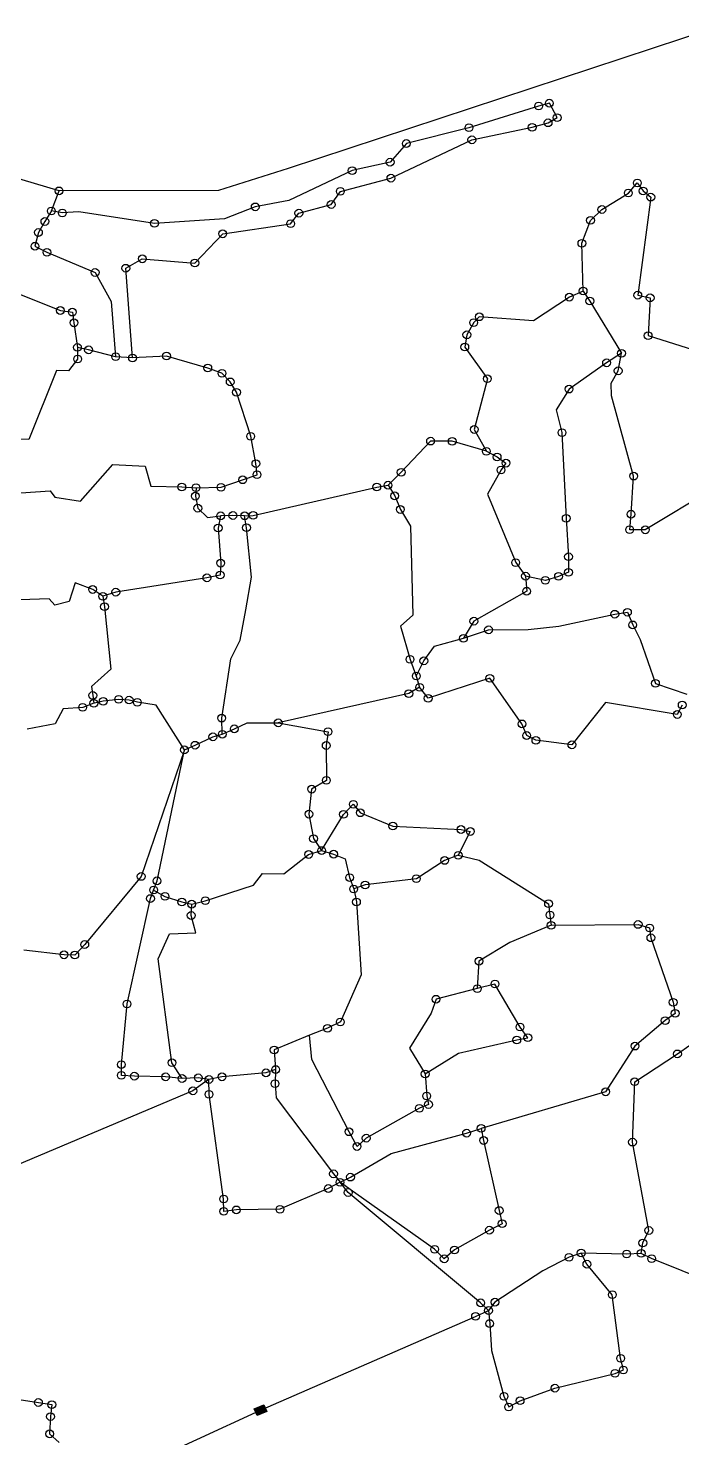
# Model space of a CAD drawing. Header units: metres. Extents: x 260291 to 263275, y 2164777 to 2168005.
# Drawn here: x 261151 to 261575, y 2167058 to 2167973 of the extents above; entities that cross this region are included whole.
import ezdxf

# ---------------------------------------------------------------- set-up
doc = ezdxf.new("R2010")
doc.units = ezdxf.units.M
for name, color, linetype in [('POLY_PARCEL', 6, 'Continuous'), ('SYM_STONE', 1, 'Continuous'), ('V_BOUND_LINE', 7, 'Continuous')]:
    doc.layers.add(name, color=color, linetype=linetype)

msp = doc.modelspace()

# ---------------------------------------------------------------- hatches: boundary and pattern name
msp.add_hatch(color=256).paths.add_polyline_path([(261306.13, 2167075.38), (261304.24, 2167079.72), (261297.95, 2167076.98), (261299.85, 2167072.63)])

# ---------------------------------------------------------------- linework, layer by layer
msp.add_lwpolyline([(261297.95, 2167076.98), (261304.24, 2167079.72), (261306.13, 2167075.38), (261299.85, 2167072.63)], close=True)
at = {"layer": 'POLY_PARCEL'}
for p, q in [((261489.42, 2167924.17), (261482.43, 2167922.3)), ((261494.43, 2167914.81), (261489.42, 2167924.17)), ((261482.43, 2167922.3), (261437.25, 2167908.25)), ((261488.57, 2167911.47), (261494.43, 2167914.81)), ((261437.25, 2167908.25), (261396.64, 2167897.99)), ((261439.11, 2167900.4), (261478.22, 2167908.51)), ((261478.22, 2167908.51), (261488.57, 2167911.47)), ((261396.64, 2167897.99), (261386.1, 2167885.93)), ((261386.6, 2167875.51), (261439.11, 2167900.4)), ((261361.51, 2167880.4), (261320.42, 2167861.05)), ((261386.1, 2167885.93), (261361.51, 2167880.4)), ((261353.84, 2167866.97), (261386.6, 2167875.51)), ((261540.63, 2167865.89), (261546.42, 2167872.39)), ((261546.42, 2167872.39), (261550.21, 2167867.24)), ((261166.39, 2167854.27), (261171.34, 2167867.26)), ((261320.42, 2167861.05), (261298.61, 2167856.89)), ((261347.87, 2167858.43), (261353.84, 2167866.97)), ((261523.44, 2167855.17), (261540.63, 2167865.89)), ((261555.19, 2167863.24), (261546.72, 2167799.58)), ((261550.21, 2167867.24), (261555.19, 2167863.24)), ((261166.39, 2167854.27), (261162.18, 2167847.42)), ((261173.45, 2167852.96), (261166.39, 2167854.27)), ((261184.18, 2167853.59), (261173.45, 2167852.96)), ((261233.24, 2167846.17), (261184.18, 2167853.59)), ((261298.61, 2167856.89), (261278.76, 2167849.23)), ((261321.54, 2167845.99), (261326.9, 2167852.81)), ((261326.9, 2167852.81), (261347.87, 2167858.43)), ((261516.07, 2167848.13), (261523.44, 2167855.17)), ((261162.18, 2167847.42), (261157.98, 2167840.28)), ((261278.76, 2167849.23), (261233.24, 2167846.17)), ((261277.53, 2167839.42), (261321.54, 2167845.99)), ((261510.49, 2167833.26), (261516.07, 2167848.13)), ((261157.98, 2167840.28), (261155.76, 2167831.37)), ((261259.46, 2167820.44), (261277.53, 2167839.42)), ((261511.28, 2167802.29), (261510.49, 2167833.26)), ((261155.76, 2167831.37), (261163.49, 2167827.44)), ((261163.49, 2167827.44), (261194.76, 2167814.33)), ((261194.76, 2167814.33), (261205.21, 2167795.6)), ((261214.65, 2167817.08), (261225.36, 2167823.21)), ((261219.04, 2167758.87), (261214.65, 2167817.08)), ((261225.36, 2167823.21), (261259.46, 2167820.44)), ((261137.06, 2167803.73), (261172.22, 2167789.66)), ((261502.37, 2167798.34), (261479.04, 2167782.89)), ((261511.28, 2167802.29), (261502.37, 2167798.34)), ((261511.28, 2167802.29), (261515.62, 2167795.78)), ((261546.72, 2167799.58), (261554.74, 2167797.85)), ((261554.74, 2167797.85), (261553.43, 2167773.35)), ((261172.22, 2167789.66), (261180.02, 2167788.63)), ((261180.02, 2167788.63), (261181.03, 2167781.67)), ((261205.21, 2167795.6), (261208.05, 2167759.68)), ((261515.62, 2167795.78), (261536.18, 2167761.92)), ((261181.03, 2167781.67), (261183.29, 2167765.71)), ((261440.32, 2167781.78), (261435.87, 2167773.9)), ((261443.92, 2167785.6), (261440.32, 2167781.78)), ((261479.04, 2167782.89), (261443.92, 2167785.6)), ((261435.87, 2167773.9), (261434.52, 2167765.95)), ((261553.43, 2167773.35), (261582.86, 2167764.15)), ((261190.49, 2167764.11), (261183.29, 2167765.71)), ((261183.29, 2167765.71), (261183.41, 2167758.19)), ((261208.05, 2167759.68), (261190.49, 2167764.11)), ((261219.04, 2167758.87), (261208.05, 2167759.68)), ((261241.07, 2167760.12), (261219.04, 2167758.87)), ((261267.83, 2167752.32), (261241.07, 2167760.12)), ((261434.52, 2167765.95), (261449.18, 2167745.38)), ((261536.18, 2167761.92), (261526.49, 2167755.72)), ((261534.04, 2167750.51), (261536.18, 2167761.92)), ((261169.64, 2167750.69), (261151.73, 2167705.97)), ((261177.45, 2167750.52), (261169.64, 2167750.69)), ((261183.41, 2167758.19), (261177.45, 2167750.52)), ((261277.02, 2167748.94), (261267.83, 2167752.32)), ((261526.49, 2167755.72), (261502.15, 2167738.66)), ((261529.47, 2167742.46), (261534.04, 2167750.51)), ((261282.4, 2167743.33), (261277.02, 2167748.94)), ((261286.45, 2167736.59), (261282.4, 2167743.33)), ((261449.18, 2167745.38), (261440.67, 2167712.48)), ((261529.78, 2167734.31), (261529.47, 2167742.46)), ((261295.67, 2167708.05), (261286.45, 2167736.59)), ((261502.15, 2167738.66), (261493.87, 2167725.32)), ((261544.06, 2167682.22), (261529.78, 2167734.31)), ((261493.87, 2167725.32), (261497.54, 2167710.42)), ((261151.73, 2167705.97), (261129.16, 2167706.17)), ((261299.05, 2167690.34), (261295.67, 2167708.05)), ((261412.34, 2167704.92), (261393.29, 2167684.7)), ((261426.38, 2167704.81), (261412.34, 2167704.92)), ((261448.55, 2167698.29), (261426.38, 2167704.81)), ((261440.67, 2167712.48), (261448.55, 2167698.29)), ((261497.54, 2167710.42), (261500.33, 2167654.83)), ((261448.55, 2167698.29), (261455.49, 2167694.64)), ((261185.17, 2167665.92), (261206.25, 2167689.75)), ((261206.25, 2167689.75), (261227.22, 2167688.72)), ((261227.22, 2167688.72), (261230.99, 2167675.63)), ((261299.77, 2167683.1), (261299.05, 2167690.34)), ((261458.04, 2167686.21), (261449.22, 2167670.44)), ((261455.49, 2167694.64), (261461.25, 2167690.62)), ((261461.25, 2167690.62), (261458.04, 2167686.21)), ((261276.43, 2167674.93), (261290.43, 2167679.83)), ((261290.43, 2167679.83), (261299.77, 2167683.1)), ((261393.29, 2167684.7), (261384.73, 2167676.32)), ((261542.38, 2167657.5), (261544.06, 2167682.22)), ((261609.78, 2167682.42), (261551.62, 2167647.37)), ((261146.5, 2167671.39), (261165.63, 2167672.71)), ((261165.63, 2167672.71), (261168.73, 2167668.59)), ((261168.73, 2167668.59), (261185.17, 2167665.92)), ((261230.99, 2167675.63), (261250.95, 2167675.19)), ((261250.95, 2167675.19), (261260.21, 2167674.7)), ((261260.21, 2167674.7), (261259.8, 2167669.22)), ((261259.8, 2167669.22), (261261.37, 2167661.38)), ((261260.21, 2167674.7), (261276.43, 2167674.93)), ((261297.22, 2167656.76), (261377.43, 2167675.13)), ((261377.43, 2167675.13), (261384.73, 2167676.32)), ((261384.73, 2167676.32), (261389.06, 2167669.41)), ((261389.06, 2167669.41), (261392.77, 2167660.57)), ((261449.22, 2167670.44), (261467.55, 2167626.05)), ((261261.37, 2167661.38), (261267.61, 2167655.46)), ((261392.77, 2167660.57), (261399.26, 2167649.73)), ((261267.61, 2167655.46), (261276.16, 2167656.41)), ((261276.16, 2167656.41), (261274.57, 2167648.52)), ((261284.1, 2167656.64), (261276.16, 2167656.41)), ((261291.72, 2167656.48), (261284.1, 2167656.64)), ((261291.72, 2167656.48), (261297.22, 2167656.76)), ((261292.97, 2167648.73), (261291.72, 2167656.48)), ((261399.26, 2167649.73), (261400.93, 2167591.88)), ((261500.33, 2167654.83), (261501.83, 2167629.89)), ((261541.51, 2167647.43), (261542.38, 2167657.5)), ((261274.57, 2167648.52), (261276.21, 2167625.74)), ((261296.24, 2167616.57), (261292.97, 2167648.73)), ((261551.62, 2167647.37), (261541.51, 2167647.43)), ((261276.21, 2167625.74), (261275.84, 2167618.03)), ((261467.55, 2167626.05), (261473.92, 2167617.3)), ((261501.83, 2167629.89), (261501.78, 2167619.79)), ((261181.88, 2167612.96), (261177.96, 2167600.86)), ((261193.17, 2167608.66), (261181.88, 2167612.96)), ((261267.26, 2167616.19), (261208.18, 2167606.91)), ((261275.84, 2167618.03), (261267.26, 2167616.19)), ((261292.53, 2167595.53), (261296.24, 2167616.57)), ((261486.82, 2167614.58), (261473.92, 2167617.3)), ((261473.92, 2167617.3), (261474.68, 2167607.51)), ((261495.36, 2167617.16), (261486.82, 2167614.58)), ((261501.78, 2167619.79), (261495.36, 2167617.16)), ((261199.79, 2167604.25), (261193.17, 2167608.66)), ((261208.18, 2167606.91), (261199.79, 2167604.25)), ((261199.79, 2167604.25), (261200.85, 2167597.5)), ((261474.68, 2167607.51), (261440.43, 2167588.06)), ((261164.98, 2167602.57), (261146.15, 2167601.96)), ((261168.55, 2167598.43), (261164.98, 2167602.57)), ((261177.96, 2167600.86), (261168.55, 2167598.43)), ((261200.85, 2167597.5), (261204.89, 2167556.98)), ((261288.85, 2167575.71), (261292.53, 2167595.53)), ((261400.93, 2167591.88), (261392.78, 2167584.85)), ((261440.43, 2167588.06), (261433.66, 2167576.97)), ((261495.47, 2167584.75), (261531.84, 2167592.59)), ((261531.84, 2167592.59), (261540.02, 2167593.88)), ((261540.02, 2167593.88), (261543.43, 2167585.67)), ((261543.43, 2167585.67), (261548.2, 2167576.12)), ((261392.78, 2167584.85), (261399.04, 2167563.3)), ((261414.82, 2167571.92), (261433.66, 2167576.97)), ((261433.66, 2167576.97), (261449.93, 2167582.48)), ((261449.93, 2167582.48), (261475.62, 2167582.74)), ((261475.62, 2167582.74), (261495.47, 2167584.75)), ((261282.69, 2167563.66), (261288.85, 2167575.71)), ((261407.99, 2167562.33), (261414.82, 2167571.92)), ((261548.2, 2167576.12), (261558.18, 2167547.73)), ((261276.87, 2167525.2), (261282.69, 2167563.66)), ((261399.04, 2167563.3), (261403.09, 2167552.51)), ((261403.09, 2167552.51), (261407.99, 2167562.33)), ((261204.89, 2167556.98), (261192.5, 2167545.7)), ((261403.09, 2167552.51), (261405.25, 2167545.18)), ((261450.79, 2167551.04), (261410.81, 2167538.06)), ((261471.6, 2167521.44), (261450.79, 2167551.04)), ((261192.5, 2167545.7), (261193.24, 2167539.91)), ((261193.24, 2167539.91), (261193.94, 2167534.78)), ((261398.24, 2167541.1), (261313.52, 2167522.1)), ((261405.25, 2167545.18), (261398.24, 2167541.1)), ((261410.81, 2167538.06), (261405.25, 2167545.18)), ((261558.18, 2167547.73), (261578.66, 2167540.77)), ((261174.13, 2167531.14), (261168.79, 2167521.49)), ((261186.71, 2167532.17), (261174.13, 2167531.14)), ((261193.94, 2167534.78), (261186.71, 2167532.17)), ((261194.35, 2167534.87), (261193.94, 2167534.78)), ((261200.01, 2167536.12), (261194.35, 2167534.87)), ((261209.98, 2167537.37), (261200.01, 2167536.12)), ((261216.82, 2167536.89), (261209.98, 2167537.37)), ((261222.17, 2167535.48), (261216.82, 2167536.89)), ((261234.28, 2167533.58), (261222.17, 2167535.48)), ((261252.69, 2167504.58), (261234.28, 2167533.58)), ((261525.71, 2167535.24), (261504, 2167507.87)), ((261572.34, 2167527.56), (261525.71, 2167535.24)), ((261575.57, 2167533.67), (261572.34, 2167527.56)), ((261168.79, 2167521.49), (261150.61, 2167517.97)), ((261277.26, 2167514.72), (261276.87, 2167525.2)), ((261285.06, 2167518.21), (261293.28, 2167522.09)), ((261293.28, 2167522.09), (261313.52, 2167522.1)), ((261313.52, 2167522.1), (261345.84, 2167516.35)), ((261259.62, 2167507.59), (261271.12, 2167513.03)), ((261271.12, 2167513.03), (261277.26, 2167514.72)), ((261277.26, 2167514.72), (261285.06, 2167518.21)), ((261345.84, 2167516.35), (261344.67, 2167507.41)), ((261474.69, 2167513.88), (261471.6, 2167521.44)), ((261480.66, 2167510.82), (261474.69, 2167513.88)), ((261252.69, 2167504.58), (261224.64, 2167422.47)), ((261234.9, 2167419.58), (261252.69, 2167504.58)), ((261252.69, 2167504.58), (261259.62, 2167507.59)), ((261344.67, 2167507.41), (261344.75, 2167484.78)), ((261504, 2167507.87), (261480.66, 2167510.82)), ((261335.17, 2167479.12), (261333.43, 2167462.88)), ((261344.75, 2167484.78), (261335.17, 2167479.12)), ((261355.85, 2167462.72), (261362.19, 2167469.26)), ((261362.19, 2167469.26), (261366.8, 2167463.78)), ((261333.43, 2167462.88), (261336.43, 2167447.02)), ((261341.65, 2167439.25), (261355.85, 2167462.72)), ((261366.8, 2167463.78), (261387.89, 2167455.18)), ((261387.89, 2167455.18), (261432.12, 2167452.92)), ((261438.12, 2167451.65), (261430.29, 2167436.19)), ((261432.12, 2167452.92), (261438.12, 2167451.65)), ((261333.24, 2167436.71), (261341.65, 2167439.25)), ((261336.43, 2167447.02), (261341.65, 2167439.25)), ((261341.65, 2167439.25), (261349.46, 2167436.92)), ((261317.22, 2167424.14), (261333.24, 2167436.71)), ((261349.46, 2167436.92), (261356.89, 2167433.95)), ((261356.89, 2167433.95), (261359.81, 2167421.72)), ((261421.46, 2167432.84), (261403.13, 2167421.01)), ((261430.29, 2167436.19), (261421.46, 2167432.84)), ((261430.29, 2167436.19), (261443.83, 2167433.12)), ((261443.83, 2167433.12), (261488.88, 2167404.79)), ((261224.64, 2167422.47), (261188.05, 2167378.27)), ((261297.57, 2167416.7), (261303.36, 2167424.44)), ((261303.36, 2167424.44), (261317.22, 2167424.14)), ((261359.81, 2167421.72), (261362.46, 2167414.36)), ((261403.13, 2167421.01), (261369.88, 2167416.96)), ((261230.66, 2167408.11), (261232.71, 2167413.65)), ((261232.71, 2167413.65), (261234.9, 2167419.58)), ((261232.71, 2167413.65), (261233.52, 2167413.2)), ((261233.52, 2167413.2), (261240.05, 2167409.53)), ((261266.23, 2167406.71), (261297.57, 2167416.7)), ((261369.88, 2167416.96), (261362.46, 2167414.36)), ((261362.46, 2167414.36), (261364.25, 2167405.9)), ((261215.48, 2167339.72), (261230.66, 2167408.11)), ((261240.05, 2167409.53), (261251.03, 2167405.92)), ((261251.03, 2167405.92), (261257.38, 2167404.47)), ((261257.08, 2167397.15), (261257.38, 2167404.47)), ((261257.38, 2167404.47), (261266.23, 2167406.71)), ((261364.25, 2167405.9), (261367.26, 2167358.66)), ((261488.88, 2167404.79), (261489.78, 2167397.44)), ((261260.02, 2167385.85), (261257.08, 2167397.15)), ((261489.78, 2167397.44), (261490.53, 2167390.75)), ((261235.75, 2167368.97), (261242.95, 2167385.29)), ((261242.95, 2167385.29), (261260.02, 2167385.85)), ((261490.53, 2167390.75), (261463.77, 2167379.7)), ((261490.53, 2167390.75), (261546.96, 2167391.32)), ((261546.96, 2167391.32), (261554.41, 2167389.04)), ((261554.41, 2167389.04), (261555.25, 2167382.67)), ((261188.05, 2167378.27), (261181.56, 2167371.46)), ((261463.77, 2167379.7), (261443.7, 2167367.49)), ((261555.25, 2167382.67), (261569.68, 2167340.83)), ((261174.6, 2167371.61), (261148.45, 2167374.63)), ((261181.56, 2167371.46), (261174.6, 2167371.61)), ((261244.6, 2167301.58), (261235.75, 2167368.97)), ((261443.7, 2167367.49), (261442.66, 2167349.67)), ((261367.26, 2167358.66), (261353.85, 2167328.06)), ((261442.66, 2167349.67), (261415.89, 2167342.8)), ((261454.09, 2167352.67), (261442.66, 2167349.67)), ((261470.37, 2167324.75), (261454.09, 2167352.67)), ((261211.77, 2167300.39), (261215.48, 2167339.72)), ((261415.89, 2167342.8), (261412.77, 2167333.78)), ((261569.68, 2167340.83), (261570.99, 2167333.64)), ((261412.77, 2167333.78), (261398.64, 2167311.07)), ((261570.99, 2167333.64), (261564.52, 2167328.89)), ((261345.51, 2167323.94), (261333.79, 2167319.51)), ((261353.85, 2167328.06), (261345.51, 2167323.94)), ((261475.42, 2167317.83), (261470.37, 2167324.75)), ((261564.52, 2167328.89), (261544.93, 2167312.38)), ((261333.79, 2167319.51), (261310.9, 2167309.9)), ((261335.32, 2167303.68), (261333.79, 2167319.51)), ((261430.55, 2167307.78), (261468.24, 2167316.37)), ((261468.24, 2167316.37), (261475.42, 2167317.83)), ((261544.93, 2167312.38), (261525.86, 2167282.73)), ((261572.49, 2167307.32), (261580.44, 2167312.98)), ((261310.9, 2167309.9), (261311.84, 2167297.15)), ((261359.47, 2167256.79), (261335.32, 2167303.68)), ((261398.64, 2167311.07), (261408.83, 2167294.31)), ((261408.83, 2167294.31), (261430.55, 2167307.78)), ((261544.75, 2167289.25), (261572.49, 2167307.32)), ((261211.78, 2167293.39), (261211.77, 2167300.39)), ((261220.25, 2167292.88), (261211.78, 2167293.39)), ((261240.46, 2167292.44), (261220.25, 2167292.88)), ((261251.2, 2167291.39), (261244.6, 2167301.58)), ((261305.57, 2167295.01), (261277.02, 2167292.45)), ((261311.84, 2167297.15), (261305.57, 2167295.01)), ((261311.84, 2167297.15), (261311.46, 2167287.99)), ((261408.83, 2167294.31), (261409.82, 2167280.02)), ((261251.2, 2167291.39), (261240.46, 2167292.44)), ((261261.65, 2167291.82), (261251.2, 2167291.39)), ((261264.49, 2167287.81), (261258.16, 2167283.33)), ((261268.55, 2167290.69), (261261.65, 2167291.82)), ((261268.55, 2167290.69), (261264.49, 2167287.81)), ((261277.02, 2167292.45), (261268.55, 2167290.69)), ((261268.67, 2167281.08), (261268.55, 2167290.69)), ((261311.46, 2167287.99), (261312.2, 2167278.8)), ((261543.31, 2167250.1), (261544.75, 2167289.25)), ((261258.16, 2167283.33), (261138.26, 2167232.79)), ((261278.12, 2167213.13), (261268.67, 2167281.08)), ((261312.2, 2167278.8), (261349.37, 2167229.51)), ((261409.82, 2167280.02), (261411, 2167274.48)), ((261525.86, 2167282.73), (261445.11, 2167259.02)), ((261405.1, 2167272.01), (261370.58, 2167252.65)), ((261411, 2167274.48), (261405.1, 2167272.01)), ((261364.62, 2167247.27), (261359.47, 2167256.79)), ((261435.69, 2167255.91), (261445.11, 2167259.02)), ((261445.11, 2167259.02), (261446.74, 2167251.16)), ((261370.58, 2167252.65), (261364.62, 2167247.27)), ((261386.7, 2167242.71), (261435.69, 2167255.91)), ((261446.74, 2167251.16), (261456.84, 2167205.68)), ((261553.9, 2167192.76), (261543.31, 2167250.1)), ((261360.39, 2167227.39), (261386.7, 2167242.71)), ((261349.37, 2167229.51), (261353.61, 2167224.04)), ((261346.02, 2167219.97), (261314.67, 2167206.48)), ((261353.61, 2167224.04), (261346.02, 2167219.97)), ((261353.61, 2167224.04), (261360.39, 2167227.39)), ((261358.88, 2167217.37), (261353.61, 2167224.04)), ((261360.26, 2167219.32), (261353.61, 2167224.04)), ((261278.19, 2167205.15), (261278.12, 2167213.13)), ((261444.83, 2167145.78), (261358.88, 2167217.37)), ((261414.96, 2167180.53), (261360.26, 2167219.32)), ((261286.37, 2167206.11), (261278.19, 2167205.15)), ((261314.67, 2167206.48), (261286.37, 2167206.11)), ((261456.84, 2167205.68), (261458.78, 2167197.17)), ((261450.53, 2167192.95), (261427.83, 2167180.09)), ((261458.78, 2167197.17), (261450.53, 2167192.95)), ((261550, 2167184.66), (261553.9, 2167192.76)), ((261548.95, 2167177.9), (261550, 2167184.66)), ((261421.18, 2167174.37), (261414.96, 2167180.53)), ((261427.83, 2167180.09), (261421.18, 2167174.37)), ((261502.14, 2167175.35), (261485.06, 2167166.64)), ((261509.99, 2167178.09), (261502.14, 2167175.35)), ((261539.53, 2167177.45), (261509.99, 2167178.09)), ((261513.73, 2167170.88), (261509.99, 2167178.09)), ((261548.95, 2167177.9), (261539.53, 2167177.45)), ((261555.7, 2167174.51), (261548.95, 2167177.9)), ((261620.08, 2167148.47), (261555.7, 2167174.51)), ((261485.06, 2167166.64), (261454.1, 2167146.23)), ((261530.19, 2167151.07), (261513.73, 2167170.88)), ((261535.62, 2167109.76), (261530.19, 2167151.07)), ((261441.52, 2167137.04), (261449.92, 2167140.81)), ((261449.92, 2167140.81), (261444.83, 2167145.78)), ((261454.1, 2167146.23), (261449.92, 2167140.81)), ((261449.92, 2167140.81), (261450.71, 2167132.36)), ((261302.04, 2167076.18), (261441.52, 2167137.04)), ((261450.71, 2167132.36), (261451.79, 2167114.82)), ((261451.79, 2167114.82), (261459.92, 2167085.14)), ((261531.98, 2167100.04), (261537.41, 2167102.27)), ((261537.41, 2167102.27), (261535.62, 2167109.76)), ((261492.99, 2167090.44), (261531.98, 2167100.04)), ((261119.79, 2167086.97), (261157.99, 2167081.14)), ((261459.92, 2167085.14), (261463.02, 2167078.26)), ((261470.41, 2167082.32), (261492.99, 2167090.44)), ((261157.99, 2167081.14), (261166.68, 2167079.75)), ((261166.68, 2167079.75), (261165.82, 2167072)), ((261169.83, 2167015.34), (261302.04, 2167076.18)), ((261463.02, 2167078.26), (261470.41, 2167082.32)), ((261165.82, 2167072), (261165.24, 2167060.81)), ((261165.24, 2167060.81), (261171.5, 2167055.15))]:
    msp.add_line(p, q, dxfattribs=at)
at = {"layer": 'SYM_STONE'}
for centre in [(261482.43, 2167922.3), (261489.42, 2167924.17), (261494.43, 2167914.81), (261437.25, 2167908.25), (261478.22, 2167908.51), (261488.57, 2167911.47), (261396.64, 2167897.99), (261439.11, 2167900.4), (261386.1, 2167885.93), (261361.51, 2167880.4), (261171.34, 2167867.26), (261353.84, 2167866.97), (261386.6, 2167875.51), (261546.42, 2167872.39), (261550.21, 2167867.24), (261347.87, 2167858.43), (261540.63, 2167865.89), (261555.19, 2167863.24), (261166.39, 2167854.27), (261173.45, 2167852.96), (261298.61, 2167856.89), (261326.9, 2167852.81), (261523.44, 2167855.17), (261157.98, 2167840.28), (261162.18, 2167847.42), (261233.24, 2167846.17), (261277.53, 2167839.42), (261321.54, 2167845.99), (261516.07, 2167848.13), (261155.76, 2167831.37), (261510.49, 2167833.26), (261163.49, 2167827.44), (261225.36, 2167823.21), (261194.76, 2167814.33), (261214.65, 2167817.08), (261259.46, 2167820.44), (261502.37, 2167798.34), (261511.28, 2167802.29), (261515.62, 2167795.78), (261546.72, 2167799.58), (261554.74, 2167797.85), (261172.22, 2167789.66), (261180.02, 2167788.63), (261443.92, 2167785.6), (261181.03, 2167781.67), (261440.32, 2167781.78), (261434.52, 2167765.95), (261435.87, 2167773.9), (261553.43, 2167773.35), (261183.29, 2167765.71), (261183.41, 2167758.19), (261190.49, 2167764.11), (261208.05, 2167759.68), (261219.04, 2167758.87), (261241.07, 2167760.12), (261536.18, 2167761.92), (261267.83, 2167752.32), (261277.02, 2167748.94), (261526.49, 2167755.72), (261534.04, 2167750.51), (261282.4, 2167743.33), (261449.18, 2167745.38), (261502.15, 2167738.66), (261286.45, 2167736.59), (261440.67, 2167712.48), (261295.67, 2167708.05), (261412.34, 2167704.92), (261426.38, 2167704.81), (261497.54, 2167710.42), (261448.55, 2167698.29), (261455.49, 2167694.64), (261299.05, 2167690.34), (261393.29, 2167684.7), (261458.04, 2167686.21), (261461.25, 2167690.62), (261250.95, 2167675.19), (261260.21, 2167674.7), (261276.43, 2167674.93), (261290.43, 2167679.83), (261299.77, 2167683.1), (261377.43, 2167675.13), (261384.73, 2167676.32), (261544.06, 2167682.22), (261259.8, 2167669.22), (261389.06, 2167669.41), (261261.37, 2167661.38), (261276.16, 2167656.41), (261284.1, 2167656.64), (261291.72, 2167656.48), (261297.22, 2167656.76), (261392.77, 2167660.57), (261542.38, 2167657.5), (261274.57, 2167648.52), (261292.97, 2167648.73), (261500.33, 2167654.83), (261541.51, 2167647.43), (261551.62, 2167647.37), (261501.83, 2167629.89), (261276.21, 2167625.74), (261467.55, 2167626.05), (261501.78, 2167619.79), (261267.26, 2167616.19), (261275.84, 2167618.03), (261473.92, 2167617.3), (261486.82, 2167614.58), (261495.36, 2167617.16), (261193.17, 2167608.66), (261199.79, 2167604.25), (261208.18, 2167606.91), (261474.68, 2167607.51), (261200.85, 2167597.5), (261531.84, 2167592.59), (261540.02, 2167593.88), (261440.43, 2167588.06), (261543.43, 2167585.67), (261433.66, 2167576.97), (261449.93, 2167582.48), (261399.04, 2167563.3), (261407.99, 2167562.33), (261403.09, 2167552.51), (261450.79, 2167551.04), (261558.18, 2167547.73), (261193.24, 2167539.91), (261209.98, 2167537.37), (261398.24, 2167541.1), (261405.25, 2167545.18), (261410.81, 2167538.06), (261186.71, 2167532.17), (261193.94, 2167534.78), (261200.01, 2167536.12), (261216.82, 2167536.89), (261222.17, 2167535.48), (261575.57, 2167533.67), (261276.87, 2167525.2), (261313.52, 2167522.1), (261471.6, 2167521.44), (261572.34, 2167527.56), (261271.12, 2167513.03), (261277.26, 2167514.72), (261285.06, 2167518.21), (261345.84, 2167516.35), (261474.69, 2167513.88), (261480.66, 2167510.82), (261252.69, 2167504.58), (261259.62, 2167507.59), (261344.67, 2167507.41), (261504, 2167507.87), (261344.75, 2167484.78), (261335.17, 2167479.12), (261362.19, 2167469.26), (261333.43, 2167462.88), (261355.85, 2167462.72), (261366.8, 2167463.78), (261387.89, 2167455.18), (261336.43, 2167447.02), (261432.12, 2167452.92), (261438.12, 2167451.65), (261333.24, 2167436.71), (261341.65, 2167439.25), (261349.46, 2167436.92), (261421.46, 2167432.84), (261430.29, 2167436.19), (261224.64, 2167422.47), (261234.9, 2167419.58), (261359.81, 2167421.72), (261403.13, 2167421.01), (261232.71, 2167413.65), (261240.05, 2167409.53), (261362.46, 2167414.36), (261369.88, 2167416.96), (261230.66, 2167408.11), (261251.03, 2167405.92), (261257.38, 2167404.47), (261266.23, 2167406.71), (261364.25, 2167405.9), (261488.88, 2167404.79), (261257.08, 2167397.15), (261489.78, 2167397.44), (261546.96, 2167391.32), (261490.53, 2167390.75), (261554.41, 2167389.04), (261555.25, 2167382.67), (261188.05, 2167378.27), (261174.6, 2167371.61), (261181.56, 2167371.46), (261443.7, 2167367.49), (261442.66, 2167349.67), (261454.09, 2167352.67), (261215.48, 2167339.72), (261415.89, 2167342.8), (261569.68, 2167340.83), (261353.85, 2167328.06), (261564.52, 2167328.89), (261570.99, 2167333.64), (261345.51, 2167323.94), (261470.37, 2167324.75), (261475.42, 2167317.83), (261310.9, 2167309.9), (261468.24, 2167316.37), (261544.93, 2167312.38), (261211.77, 2167300.39), (261244.6, 2167301.58), (261572.49, 2167307.32), (261211.78, 2167293.39), (261220.25, 2167292.88), (261240.46, 2167292.44), (261251.2, 2167291.39), (261261.65, 2167291.82), (261268.55, 2167290.69), (261277.02, 2167292.45), (261305.57, 2167295.01), (261311.84, 2167297.15), (261408.83, 2167294.31), (261258.16, 2167283.33), (261311.46, 2167287.99), (261525.86, 2167282.73), (261544.75, 2167289.25), (261268.67, 2167281.08), (261409.82, 2167280.02), (261411, 2167274.48), (261405.1, 2167272.01), (261359.47, 2167256.79), (261435.69, 2167255.91), (261445.11, 2167259.02), (261364.62, 2167247.27), (261370.58, 2167252.65), (261446.74, 2167251.16), (261543.31, 2167250.1), (261349.37, 2167229.51), (261360.39, 2167227.39), (261346.02, 2167219.97), (261353.61, 2167224.04), (261353.61, 2167224.04), (261358.88, 2167217.37), (261278.12, 2167213.13), (261278.19, 2167205.15), (261286.37, 2167206.11), (261314.67, 2167206.48), (261456.84, 2167205.68), (261450.53, 2167192.95), (261458.78, 2167197.17), (261553.9, 2167192.76), (261550, 2167184.66), (261414.96, 2167180.53), (261421.18, 2167174.37), (261427.83, 2167180.09), (261502.14, 2167175.35), (261509.99, 2167178.09), (261539.53, 2167177.45), (261548.95, 2167177.9), (261555.7, 2167174.51), (261513.73, 2167170.88), (261444.83, 2167145.78), (261454.1, 2167146.23), (261530.19, 2167151.07), (261441.52, 2167137.04), (261449.92, 2167140.81), (261450.71, 2167132.36), (261535.62, 2167109.76), (261531.98, 2167100.04), (261537.41, 2167102.27), (261492.99, 2167090.44), (261157.99, 2167081.14), (261459.92, 2167085.14), (261470.41, 2167082.32), (261165.82, 2167072), (261166.68, 2167079.75), (261463.02, 2167078.26), (261165.24, 2167060.81)]:
    msp.add_circle(centre, 2.52, dxfattribs=at)
at = {"layer": 'V_BOUND_LINE'}
for p, q in [((261595.96, 2167972.83), (261320.03, 2167881.81)), ((261171.34, 2167867.26), (261058.92, 2167900.93)), ((261320.03, 2167881.81), (261274.75, 2167867.56)), ((261274.75, 2167867.56), (261171.34, 2167867.26))]:
    msp.add_line(p, q, dxfattribs=at)

doc.saveas('drawing.dxf')
